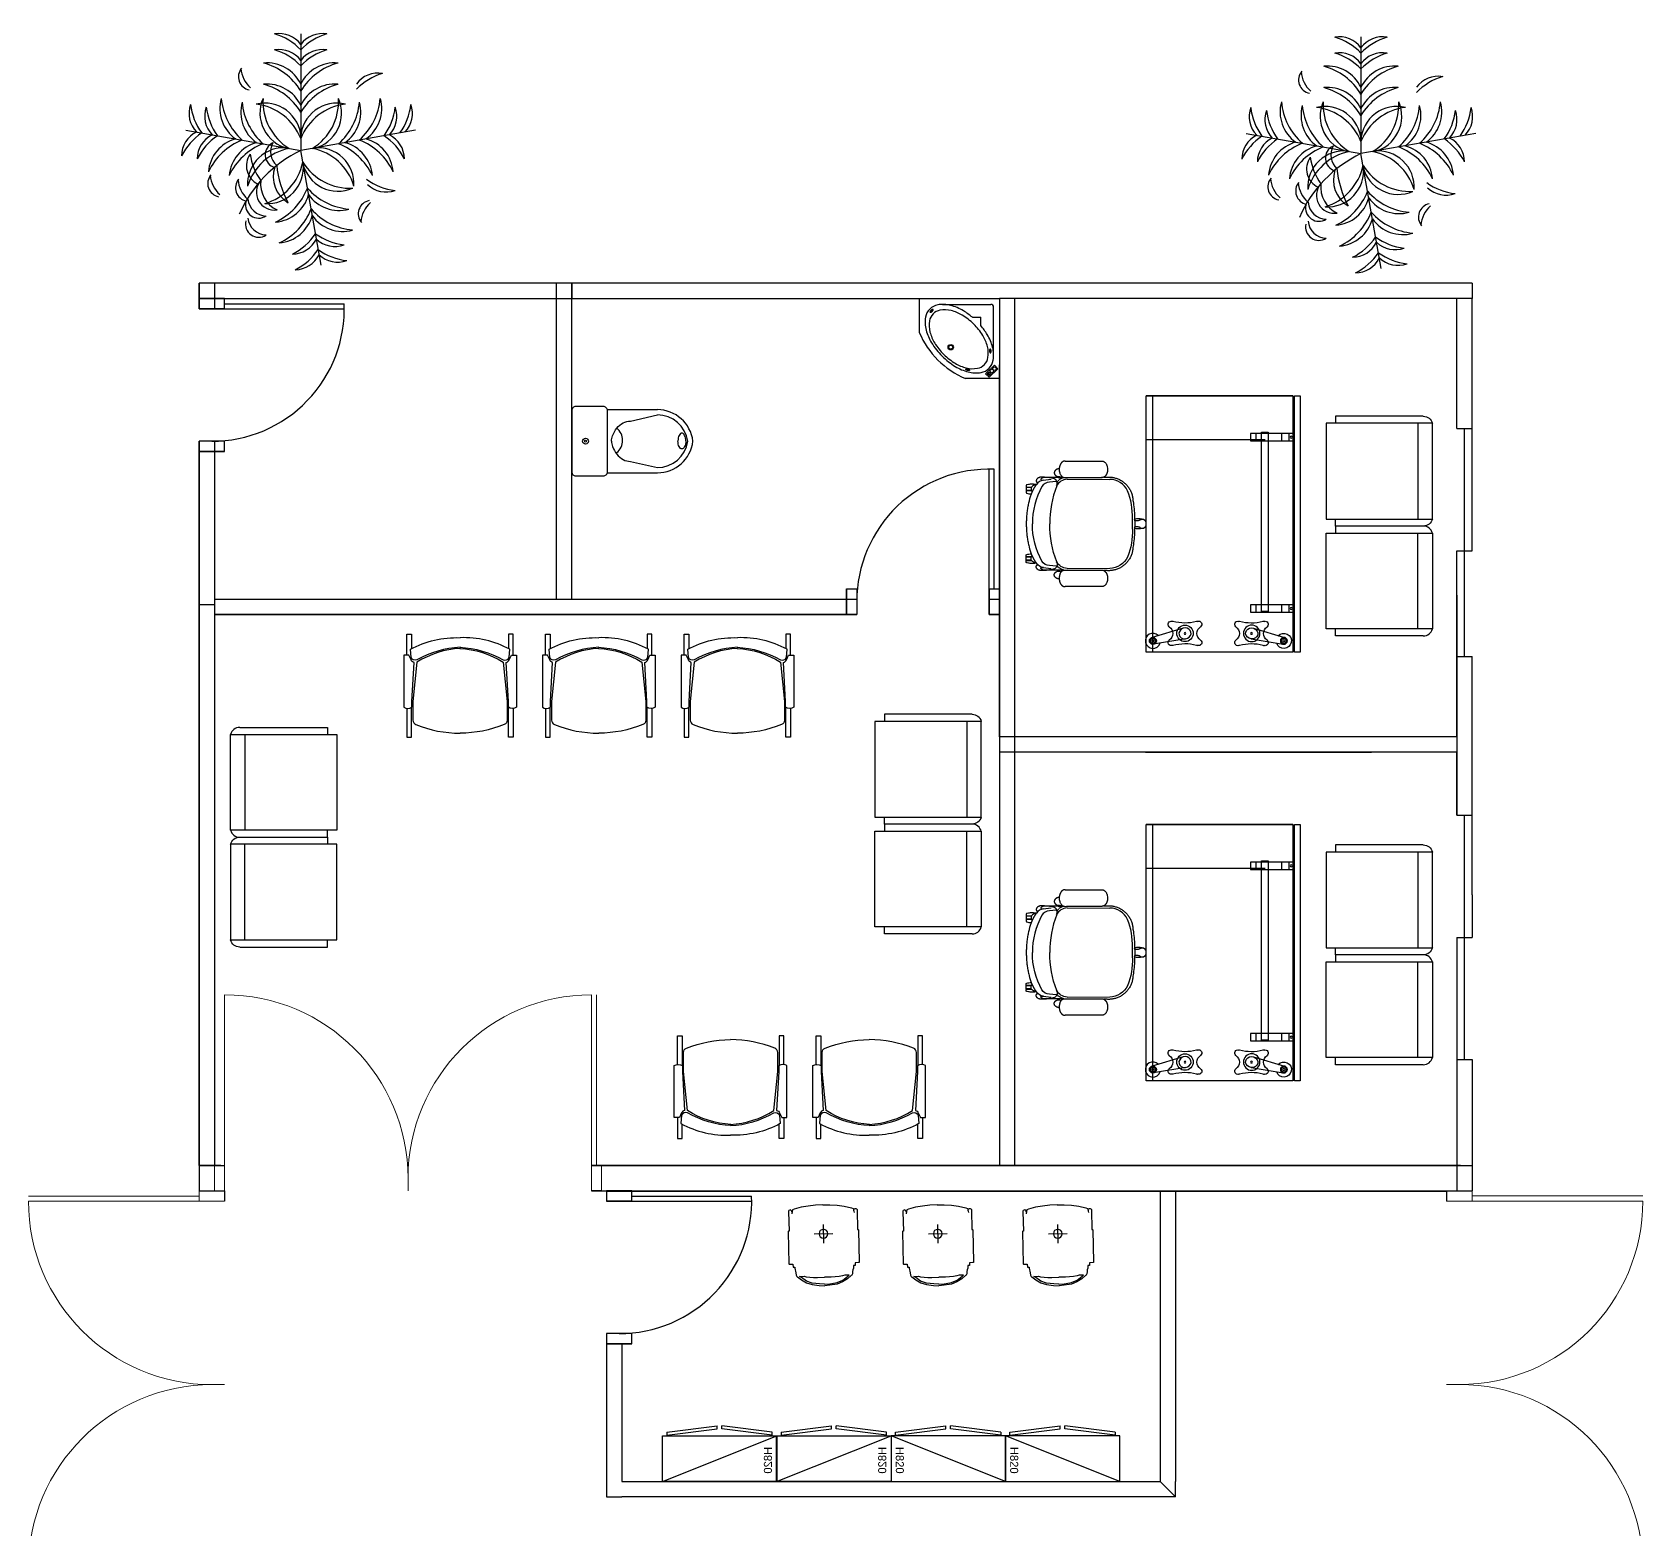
# Model space of a CAD drawing. Header units: inches. Extents: x 35258 to 134537, y 25067 to 83300.
# Drawn here: x 67761.5 to 68077.6, y 38969.3 to 39263.2 of the extents above; entities that cross this region are included whole.
import ezdxf

# ---------------------------------------------------------------- set-up
doc = ezdxf.new("R2010")
doc.units = ezdxf.units.IN
doc.header["$LTSCALE"] = 5
doc.header["$MEASUREMENT"] = 0
for name, color, linetype in [('A-FURN-P-STOR-TA', 34, 'Continuous'), ('belkuni', 7, 'Continuous'), ('door', 60, 'Continuous'), ('dwgmodels.com', 250, 'Continuous'), ('Furniture_1', 34, 'Continuous'), ('SANTEH', 7, 'Continuous')]:
    doc.layers.add(name, color=color, linetype=linetype)
doc.layers.add('G-FIX', color=4, linetype='Continuous', lineweight=9)
doc.styles.get("Standard").update_dxf_attribs({"font": 'arial.ttf'})

# ---------------------------------------------------------------- blocks, each defined once
blk = doc.blocks.new('grdfr')
at = {"color": 0}
for p, q in [((-689.1, 826.6), (-689.1, 826.6)), ((-689.1, 39.1), (-689.1, 826.6)), ((-689.1, 826.6), (-689.1, 39.1)), ((-689.1, 826.6), (-689.1, 39.1)), ((689.1, 826.6), (-689.1, 826.6)), ((689.1, 792.2), (-689.1, 792.2)), ((-452.3, 186.7), (-452.3, 826.6)), ((560.7, 628.3), (610.8, 795.5)), ((618.5, 614.9), (647.3, 787)), ((689.1, 39.1), (689.1, 826.6)), ((559, 617.5), (560.7, 628.3)), ((560.5, 606.7), (559, 617.5)), ((565.6, 597.5), (560.5, 606.7)), ((562.2, 631.2), (567.5, 640.3)), ((567.5, 640.3), (576.3, 647.1)), ((576.3, 647.1), (586.1, 651.3)), ((586.1, 651.3), (596.3, 650.5)), ((596.3, 650.5), (605.9, 646.7)), ((605.9, 646.7), (612.8, 638.6)), ((612.8, 638.6), (617.7, 628.7)), ((618.5, 614.9), (615.3, 604.4)), ((617.7, 628.7), (618.5, 618.1)), ((572.7, 590.2), (565.6, 597.5)), ((581.5, 586.6), (572.7, 590.2)), ((591, 586), (581.5, 586.6)), ((600.6, 589.4), (591, 586)), ((609.2, 595.4), (600.6, 589.4)), ((615.3, 604.4), (609.2, 595.4)), ((-486.5, 267), (-446.7, 267)), ((-486.5, 31.9), (-486.5, 267)), ((-446.7, 267), (-446.7, 31.9)), ((435, 267), (474.9, 267)), ((435, 31.9), (435, 267)), ((474.9, 267), (474.9, 31.9)), ((560.5, 271.5), (559, 260.8)), ((559, 260.8), (560.7, 249.9)), ((565.6, 280.7), (560.5, 271.5)), ((572.7, 288), (565.6, 280.7)), ((581.5, 291.7), (572.7, 288)), ((591, 292.3), (581.5, 291.7)), ((600.6, 288.9), (591, 292.3)), ((609.2, 282.8), (600.6, 288.9)), ((615.3, 273.8), (609.2, 282.8)), ((618.5, 263.4), (615.3, 273.8)), ((617.7, 249.5), (618.5, 260.1)), ((618.5, 263.4), (647.3, 91.2)), ((-689.1, 186.7), (-689.1, 186.7)), ((-493.1, 206.3), (-493.1, 171.9)), ((471, 206.3), (-493.1, 206.3)), ((-486.5, 238.1), (-446.7, 238.1)), ((435, 238.1), (474.9, 238.1)), ((471, 171.9), (471, 206.3)), ((560.7, 249.9), (610.8, 82.7)), ((562.2, 247.1), (567.5, 237.9)), ((567.5, 237.9), (576.3, 231.1)), ((576.3, 231.1), (586.1, 227)), ((586.1, 227), (596.3, 227.7)), ((596.3, 227.7), (605.9, 231.5)), ((605.9, 231.5), (612.8, 239.6)), ((612.8, 239.6), (617.7, 249.5)), ((-493.1, 171.9), (471, 171.9)), ((-486.5, 99.9), (-446.7, 99.9)), ((435, 99.9), (474.9, 99.9)), ((-689.1, 39.1), (-689.1, 39.1)), ((-689.1, 39.1), (689.1, 39.1)), ((-689.1, 28.9), (-689.1, 0)), ((689.1, 28.9), (-689.1, 28.9)), ((-689.1, 0), (689.1, 0)), ((-486.5, 60.8), (-446.7, 60.8)), ((-446.7, 31.9), (-486.5, 31.9)), ((435, 60.8), (474.9, 60.8)), ((474.9, 31.9), (435, 31.9)), ((689.1, 0), (689.1, 28.9))]:
    blk.add_line(p, q, dxfattribs=at)
for centre in [(-466.2, 47.5), (455.4, 47.5)]:
    blk.add_circle(centre, 4.92, dxfattribs=at)
at = {"color": 0, "extrusion": (0, 0, -1)}
for centre, major_axis, start_param, end_param in [((629, 791.3), (-28.7, 28.7), 4.696775, 9.896522), ((629, 791.3), (-13.2, 13.2), 1.570796326797097, 7.853981633976684), ((629, 791.3), (-9.22, 9.22), 1.570796326794897, 7.853981633974483), ((629, 791.3), (-4.04, 4.04), 1.570796326823736, 7.853981634003322), ((588.9, 618.5), (-31.3, 31.3), 1.570796326793968, 7.853981633973554)]:
    blk.add_ellipse(centre, major_axis=major_axis, ratio=1, start_param=start_param, end_param=end_param, dxfattribs=at)
at = {"color": 0}
for centre, major_axis, start_param, end_param in [((539.7, 692.8), (-11.8, 11.8), 4.577889, 7.415916), ((592, 732.6), (34.8, 34.8), 3.007092, 3.860919), ((585.8, 732.6), (-34.8, 34.8), 2.422266, 3.276093), ((638.1, 692.8), (-11.8, 11.8), 3.579658, 6.417686), ((478, 670.1), (34.8, 34.8), 5.762608, 5.84512), ((286.6, 618.5), (-174.5, 174.5), 3.6745, 4.191812), ((588.9, 618.5), (3.48, 3.48), 1.570796326811623, 7.85398163399121), ((890.5, 618.5), (-1.8, 246.8), 1.298648, 1.81596), ((699.9, 670.1), (34.8, 34.8), 2.008862, 2.091373), ((539.7, 545.1), (11.8, 11.8), 1.982083, 4.846889), ((478, 569.3), (34.8, 34.8), 5.123676, 5.245297), ((592, 505.3), (-34.8, 34.8), -0.719326, 0.1345), ((585.8, 505.3), (34.8, 34.8), 6.148685, 7.002512), ((638.1, 545.1), (11.8, 11.8), 3.007092, 5.871899), ((699.9, 569.3), (34.8, 34.8), 2.608685, 2.730306), ((539.8, 334.8), (-11.8, 11.8), 4.577889, 7.415916), ((638.3, 334.8), (-11.8, 11.8), 3.579658, 6.417686), ((478.1, 312.2), (34.8, 34.8), 5.762608, 5.84512), ((286.7, 260.6), (-174.5, 174.5), 3.6745, 4.191812), ((588.9, 259.7), (31.3, 31.3), 1.570796326793968, 7.853981633973554), ((592.2, 374.7), (34.8, 34.8), 3.007092, 3.860919), ((589, 260.6), (3.48, 3.48), 1.57079632680326, 7.853981633982846), ((585.9, 374.7), (-34.8, 34.8), 2.422266, 3.276093), ((890.6, 260.6), (-1.8, 246.8), 1.298648, 1.81596), ((700, 312.2), (34.8, 34.8), 2.008862, 2.091373), ((539.8, 187.2), (11.8, 11.8), 1.982083, 4.846889), ((478.1, 211.4), (-34.8, 34.8), 3.552879, 3.6745), ((592.2, 147.3), (-34.8, 34.8), -0.719326, 0.1345), ((585.9, 147.3), (34.8, 34.8), 6.148685, 7.002512), ((638.3, 187.2), (11.8, 11.8), 3.007092, 5.871899), ((700, 211.4), (34.8, 34.8), 2.608685, 2.730306), ((629, 86.9), (-28.7, 28.7), 6.234954, 11.467318), ((629, 86.9), (9.22, 9.22), 3.141593, 9.424778), ((629, 86.9), (-4.04, 4.04), 1.570796326766057, 7.853981633945644)]:
    blk.add_ellipse(centre, major_axis=major_axis, ratio=1, start_param=start_param, end_param=end_param, dxfattribs=at)
blk.add_ellipse((629, 86.9), major_axis=(-13.2, 13.2), ratio=1, dxfattribs=at)
blk = doc.blocks.new('fdss')
at = {"color": 0}
for p, q in [((426, 239.6), (195.8, 238.8)), ((469.7, 235.7), (480, 226.1)), ((480, 225.3), (479.2, 223)), ((482.4, 203.9), (480, 210.3)), ((484, 227.7), (520.5, 223.8)), ((617, 196), (645.9, 196)), ((618.3, 178.5), (645.9, 178.5)), ((646.7, 195.2), (646.7, 179.3)), ((426, -239.6), (195.8, -238.8)), ((469.7, -235.7), (480, -226.1)), ((480, -225.3), (479.2, -223)), ((482.4, -203.9), (480, -210.3)), ((484, -227.7), (520.5, -223.8)), ((617, -196), (645.9, -196)), ((618.3, -178.5), (645.9, -178.5)), ((646.7, -195.2), (646.7, -179.3))]:
    blk.add_line(p, q, dxfattribs=at)
for points in [[(505.4, 245.2), (520.5, 246.8), (545.9, 249.2), (551.4, 249.2)], [(565.7, 236.5), (553.8, 234.9), (511.8, 240.4)], [(33.1, 20.6), (33.9, 19.8), (36.3, 19), (37.1, 18.2), (37.1, 18.2), (38.7, 18.2)], [(38.7, 18.2), (41.1, 17.4), (43.4, 16.6), (45.8, 15.8), (47.4, 15.8), (49.8, 15.8), (53, 15.8), (55.3, 15.8), (56.9, 15.8), (60.1, 15.8), (62.7, 15.8)], [(75.2, -27.7), (75.2, 0), (75.2, 27.7)], [(33.1, -20.6), (33.9, -19.8), (36.3, -19), (37.1, -18.2), (37.1, -18.2), (38.7, -18.2)], [(38.7, -18.2), (41.1, -17.4), (43.4, -16.6), (45.8, -15.8), (47.4, -15.8), (49.8, -15.8), (53, -15.8), (55.3, -15.8), (56.9, -15.8), (60.1, -15.8), (62.7, -15.8)], [(505.4, -245.2), (520.5, -246.8), (545.9, -249.2), (551.4, -249.2)], [(565.7, -236.5), (553.8, -234.9), (511.8, -240.4)]]:
    blk.add_lwpolyline(points, dxfattribs=at)
at = {"color": 0, "extrusion": (0, 0, -1)}
for centre, major_axis, start_param, end_param in [((445.1, 42), (-261.8, 261.8), 5.459154, 5.874691), ((200.6, 127.7), (-79, 79), 5.969012, 7.027382), ((423.6, 173), (47, 47), -0.751727, 0.301996), ((424.4, 174.5), (54.1, 54.1), -0.544214, -0.156468), ((514.1, 219.8), (24.9, 24.9), 3.662908, 4.015109), ((484, 223.8), (3.3, 3.3), 4.243712, 5.205719), ((484, 229.3), (-1.47, 1.47), 3.927418, 5.578652), ((-41.5, 3.1), (553.4, 90.8), -0.204201, 0.167634), ((499.8, 223.8), (-12.9, 12.9), 5.819354, 6.506047), ((509.4, 207.1), (26.9, 26.9), -1.329065, -0.883773), ((521.3, 176.9), (-33.1, 33.1), 0.763307, 1.830683), ((549.9, 227.7), (14.8, 14.8), -0.735707, 0.161366), ((545.1, 180.1), (-39.3, 39.3), 0.935679, 1.762262), ((193.5, -0.1), (-296.4, 296.4), 1.856147, 2.355859), ((565.7, 238), (1.31, 1.31), 0.929037, 2.293349), ((563.3, 238), (-2.9, 2.9), 1.793197, 2.458506), ((597.5, 185.7), (15.6, 15.6), -0.947253, 1.474381), ((621.3, 197.6), (-1.12, 1.12), 2.396655, 3.926991), ((621.3, 176.9), (-1.12, 1.12), 0.785398, 2.315734), ((645.9, 195.2), (0.539, 0.539), -0.785398, 0.785398), ((645.9, 179.3), (-0.539, 0.539), 2.356195, 3.926991)]:
    blk.add_ellipse(centre, major_axis=major_axis, ratio=1, start_param=start_param, end_param=end_param, dxfattribs=at)
at = {"color": 0}
for centre, major_axis, start_param, end_param in [((445.1, -42), (261.8, 261.8), 2.317561, 2.733098), ((-41.5, -3.1), (-553.4, 90.8), 2.937392, 3.309227), ((193.5, 0.1), (296.4, 296.4), 4.99774, 5.497452), ((597.5, -185.7), (15.6, 15.6), 3.765136, 6.18677), ((200.6, -127.7), (79, 79), 2.82742, 3.885789), ((423.6, -173), (-47, 47), 2.389866, 3.443588), ((424.4, -174.5), (-54.1, 54.1), 2.597378, 2.985125), ((514.1, -219.8), (-24.9, 24.9), 0.521315, 0.873517), ((484, -223.8), (-3.3, 3.3), 1.102119, 2.064126), ((484, -229.3), (1.47, 1.47), 0.785825, 2.437059), ((499.8, -223.8), (12.9, 12.9), 2.677762, 3.364454), ((509.4, -207.1), (-26.9, 26.9), 1.812527, 2.25782), ((521.3, -176.9), (33.1, 33.1), 3.9049, 4.972275), ((549.9, -227.7), (-14.8, 14.8), 2.405886, 3.302959), ((545.1, -180.1), (39.3, 39.3), 4.077272, 4.903855), ((565.7, -238), (-1.31, 1.31), 4.07063, 5.434941), ((563.3, -238), (2.9, 2.9), 4.93479, 5.600098), ((621.3, -176.9), (1.12, 1.12), 3.926991, 5.457327), ((621.3, -197.6), (1.12, 1.12), 5.538248, 7.068583), ((645.9, -179.3), (0.539, 0.539), 5.497787, 7.068583), ((645.9, -195.2), (-0.539, 0.539), 2.356195, 3.926991)]:
    blk.add_ellipse(centre, major_axis=major_axis, ratio=1, start_param=start_param, end_param=end_param, dxfattribs=at)
for points, weights, knots in [([(436.3, 337.3), (338.4, 337.3), (240.5, 337.3), (234, 337.7), (228.2, 334.7), (216.7, 327.7), (212.4, 314.8), (203.7, 292.8), (212.4, 270.8), (216.7, 258), (228.2, 250.9), (234, 247.9), (240.5, 248.4)], [1, 1, 1, 0.962754439438, 1, 0.939418827348, 1, 0.934055427035, 1, 0.939418827348, 1, 0.962754439438, 1], [0, 0, 0, 1, 1, 1.54757, 1.54757, 2.247301, 2.247301, 2.977684, 2.977684, 3.677415, 3.677415, 4.224984, 4.224984, 4.224984]), ([(436.3, 337.3), (442.8, 337.7), (448.6, 334.7), (460.1, 327.7), (464.4, 314.8), (473.1, 292.8), (464.4, 270.8), (460.1, 258), (448.6, 250.9), (442.8, 247.9), (436.3, 248.4), (338.4, 248.4), (240.5, 248.4)], [1, 0.96275443944, 1, 0.939418827348, 1, 0.934055427035, 1, 0.939418827348, 1, 0.96275443944, 1, 1, 1], [0, 0, 0, 0.54757, 0.54757, 1.247301, 1.247301, 1.977684, 1.977684, 2.677415, 2.677415, 3.224984, 3.224984, 4.224984, 4.224984, 4.224984]), ([(468.5, 296.1), (480, 295.7), (488.7, 288.2), (492.5, 284.8), (494.2, 279.9), (496.3, 274), (494, 268.1), (487.9, 255.1), (473.6, 254), (462.7, 253.6), (451.9, 253.2)], [1, 0.943338632687, 1, 0.968267368414, 1, 0.9394851057, 1, 0.864198855487, 1, 1, 1], [0, 0, 0, 0.676489, 0.676489, 1.181677, 1.181677, 1.881021, 1.881021, 2.935502, 2.935502, 3.935502, 3.935502, 3.935502]), ([(227.2, 251.5), (219.1, 251.5), (210.9, 251.5), (155.8, 255), (114.7, 217.8), (73.7, 180.5), (71.7, 125.1), (63.3, 75.4), (62.9, 25), (62.6, 12.5), (62.2, 0), (62.6, -12.5), (62.9, -25), (63.3, -75.4), (71.7, -125.1), (73.7, -180.5), (114.7, -217.8), (155.8, -255), (210.9, -251.5), (219.1, -251.5), (227.2, -251.5)], [1, 1, 1, 0.920970329426, 1, 0.920970329426, 1, 0.996764637726, 1, 1, 1, 1, 1, 0.996764637726, 1, 0.920970329426, 1, 0.920970329426, 1, 1, 1], [0, 0, 0, 1, 1, 1.800466, 1.800466, 2.600931, 2.600931, 2.761856, 2.761856, 3.761856, 3.761856, 4.761856, 4.761856, 4.922781, 4.922781, 5.723247, 5.723247, 6.523712, 6.523712, 7.523712, 7.523712, 7.523712]), ([(447.1, 247.6), (506.4, 249.2), (565.7, 250.7), (576.9, 251.1), (585.5, 244), (591.2, 239.5), (591.9, 232.2), (592.1, 228.5), (590.4, 225.1), (588.5, 221.3), (585.1, 218.7)], [1, 1, 1, 0.935512434708, 1, 0.918468104225, 1, 0.965843473499, 1, 0.972653000165, 1], [0, 0, 0, 1, 1, 1.722179, 1.722179, 2.535393, 2.535393, 3.059628, 3.059628, 3.528435, 3.528435, 3.528435]), ([(591.3, 211.1), (618.9, 173.4), (629.5, 128), (645.4, 65), (645.4, 0), (645.4, -65), (629.5, -128), (618.9, -173.4), (591.3, -211.1)], [1, 0.979760898136, 1, 0.992391068779, 1, 0.992391068779, 1, 0.979760898136, 1], [0, 0, 0, 0.403066, 0.403066, 0.649944, 0.649944, 0.896822, 0.896822, 1.299888, 1.299888, 1.299888]), ([(591.5, 210.8), (617.6, 216.4), (643.4, 209.4), (645.9, 208.8), (645.9, 206.3), (645.9, 202.7), (645.9, 199.2), (645.9, 197.6), (644.3, 197.6), (630.2, 197.6), (616, 197.6)], [1, 0.974666881773, 1, 0.783317345499, 1, 1, 1, 0.707106807826, 1, 1, 1], [0, 0, 0, 0.451139, 0.451139, 1.792762, 1.792762, 2.792762, 2.792762, 4.363559, 4.363559, 5.363559, 5.363559, 5.363559]), ([(617.7, 176.9), (631, 176.9), (644.3, 176.9), (645, 176.9), (645.4, 176.5), (645.9, 176), (645.9, 175.3), (645.9, 171.8), (645.9, 168.2), (645.9, 165.7), (643.4, 165.1), (631.4, 161.3), (618.9, 161.3)], [1, 1, 1, 0.923879528314, 1, 0.923879528314, 1, 1, 1, 0.783317456604, 1, 0.992237440768, 1], [0, 0, 0, 1, 1, 1.785398, 1.785398, 2.570796, 2.570796, 3.570796, 3.570796, 4.912419, 4.912419, 5.161781, 5.161781, 5.161781]), ([(33.3, -20.5), (21.8, -27.3), (10.4, -20.3), (-0.9, -13.3), (0, 0), (-0.9, 13.3), (10.4, 20.3), (21.8, 27.3), (33.3, 20.5)], [1, 0.85579821339, 1, 0.85579821339, 1, 0.855798213391, 1, 0.855798213391, 1], [0, 0, 0, 1.087409, 1.087409, 2.174818, 2.174818, 3.262227, 3.262227, 4.349636, 4.349636, 4.349636]), ([(12.5, 21.4), (13, 23.1), (14.7, 23.5), (38.7, 29.1), (62.9, 25)], [1, 0.873023611703, 1, 0.980536821249, 1], [0, 0, 0, 1.018856, 1.018856, 1.414094, 1.414094, 1.414094]), ([(12.5, -21.4), (13, -23.1), (14.7, -23.5), (38.7, -29.1), (62.9, -25)], [1, 0.873023611717, 1, 0.980536821249, 1], [0, 0, 0, 1.018856, 1.018856, 1.414094, 1.414094, 1.414094]), ([(617.7, -176.9), (631, -176.9), (644.3, -176.9), (645, -176.9), (645.4, -176.5), (645.9, -176), (645.9, -175.3), (645.9, -171.8), (645.9, -168.2), (645.9, -165.7), (643.4, -165.1), (631.4, -161.3), (618.9, -161.3)], [1, 1, 1, 0.923879528318, 1, 0.923879528318, 1, 1, 1, 0.783317456602, 1, 0.992237440768, 1], [0, 0, 0, 1, 1, 1.785398, 1.785398, 2.570796, 2.570796, 3.570796, 3.570796, 4.912419, 4.912419, 5.161781, 5.161781, 5.161781]), ([(464.4, -270.8), (460.1, -258), (448.6, -250.9), (442.8, -247.9), (436.3, -248.4), (338.4, -248.4), (240.5, -248.4), (234, -247.9), (228.2, -250.9), (216.7, -258), (212.4, -270.8), (203.7, -292.8), (212.4, -314.8), (216.7, -327.7), (228.2, -334.7), (234, -337.7), (240.5, -337.3), (338.4, -337.3), (436.3, -337.3)], [1, 0.939418827349, 1, 0.96275443944, 1, 1, 1, 0.962754439438, 1, 0.939418827349, 1, 0.934055427035, 1, 0.939418827348, 1, 0.962754439438, 1, 1, 1], [0, 0, 0, 0.699731, 0.699731, 1.247301, 1.247301, 2.247301, 2.247301, 2.794871, 2.794871, 3.494602, 3.494602, 4.224984, 4.224984, 4.924715, 4.924715, 5.472285, 5.472285, 6.472285, 6.472285, 6.472285]), ([(447.1, -247.6), (506.4, -249.2), (565.7, -250.7), (576.9, -251.1), (585.5, -244), (591.2, -239.5), (591.9, -232.2), (592.1, -228.5), (590.4, -225.1), (588.5, -221.3), (585.1, -218.7)], [1, 1, 1, 0.935512434708, 1, 0.918468104224, 1, 0.965843473499, 1, 0.972653000166, 1], [0, 0, 0, 1, 1, 1.722179, 1.722179, 2.535393, 2.535393, 3.059628, 3.059628, 3.528435, 3.528435, 3.528435]), ([(468.5, -296.1), (480, -295.7), (488.7, -288.2), (492.5, -284.8), (494.2, -279.9), (496.3, -274), (494, -268.1), (487.9, -255.1), (473.6, -254), (462.7, -253.6), (451.9, -253.2)], [1, 0.943338632687, 1, 0.968267368413, 1, 0.9394851057, 1, 0.864198855486, 1, 1, 1], [0, 0, 0, 0.676489, 0.676489, 1.181677, 1.181677, 1.881021, 1.881021, 2.935502, 2.935502, 3.935502, 3.935502, 3.935502]), ([(591.5, -210.8), (617.6, -216.4), (643.4, -209.4), (645.9, -208.8), (645.9, -206.3), (645.9, -202.7), (645.9, -199.2), (645.9, -197.6), (644.3, -197.6), (630.2, -197.6), (616, -197.6)], [1, 0.974666881774, 1, 0.7833173455, 1, 1, 1, 0.707106807832, 1, 1, 1], [0, 0, 0, 0.451139, 0.451139, 1.792762, 1.792762, 2.792762, 2.792762, 4.363559, 4.363559, 5.363559, 5.363559, 5.363559]), ([(464.4, -270.8), (473.1, -292.8), (464.4, -314.8), (460.1, -327.7), (448.6, -334.7), (442.8, -337.7), (436.3, -337.3)], [1, 0.934055427035, 1, 0.939418827348, 1, 0.96275443944, 1], [0, 0, 0, 0.730383, 0.730383, 1.430114, 1.430114, 1.977684, 1.977684, 1.977684])]:
    blk.add_rational_spline(points, weights, degree=2, knots=knots, dxfattribs=at)
blk = doc.blocks.new('dfgdddd')
at = {"color": 0, "ltscale": 10}
for p, q in [((-295.3, 522.3), (-295.3, 50.8)), ((-257.2, 0), (-257.2, 571.5)), ((-257.2, 571.5), (257.2, 571.5)), ((257.2, 571.5), (257.2, 0)), ((295.3, 522.3), (295.3, 50.8)), ((257.2, 493.7), (-257.2, 493.7)), ((-295.3, 50.8), (-257.2, 50.8)), ((257.2, 0), (-257.2, 0)), ((295.3, 50.8), (257.2, 50.8))]:
    blk.add_line(p, q, dxfattribs=at)
for centre, start, end in [((-244.5, 522.3), 104.47751, 180), ((244.5, 522.3), 0, 75.52249)]:
    blk.add_arc(centre, 50.8, start, end, dxfattribs=at)
blk = doc.blocks.new('chair033')
at = {"color": 0, "lineweight": -2}
for points in [[(-230, -108.2), (-230, 16.8), (-210, 16.8), (-210, -113.2)], [(230, -108.2), (230, 16.8), (210, 16.8), (210, -113.2)], [(-230, -338.2), (-230, -428.2), (-210, -428.2), (-210, -365.9)], [(230, -338.2), (230, -428.2), (210, -428.2), (210, -365.9)]]:
    blk.add_lwpolyline(points, dxfattribs=at)
for points in [[(1.1, -366.9, -0.129806), (-186.5, -306.8), (-203.9, -137.4), (-203.9, -55.9, -0.30894), (-191.2, -37.2, -0.09648), (0, 0, -0.09648)], [(-1.1, -366.9, 0.129806), (186.5, -306.8), (203.9, -137.4), (203.9, -55.9, 0.30894), (191.2, -37.2, 0.09648), (0, 0, 0.09648)], [(1.1, -371.9, -0.119401), (-186.5, -316.8, 0.398658), (-212.2, -326.8), (-215, -363.2, 0.13244), (0, -413.2)], [(-1.1, -371.9, 0.119401), (186.5, -316.8, -0.398658), (212.2, -326.8), (215, -363.2, -0.13244), (0, -413.2)]]:
    blk.add_lwpolyline(points, format="xyb", dxfattribs=at)
for points in [[(-243.9, -337.4), (-243.9, -157.4), (-243.9, -112.4, -0.285714), (-208.9, -112.4), (-208.9, -137.4), (-199.3, -306, 0.220172), (-212.2, -316.8), (-221.9, -337.4)], [(243.9, -337.4), (243.9, -157.4), (243.9, -112.4, 0.285714), (208.9, -112.4), (208.9, -137.4), (199.3, -306, -0.220172), (212.2, -316.8), (221.9, -337.4)]]:
    blk.add_lwpolyline(points, format="xyb", close=True, dxfattribs=at)
blk = doc.blocks.new('F2')
at = {"color": 0}
for p in [(0, 1.163), (-1.145, 0.202), (1.145, 0.202), (0.202, -1.145)]:
    blk.add_line(p, (0, 0), dxfattribs=at)
for centre, radius, start, end in [((-0.216, 0.897), 0.268, 36.29, 99.6243), ((-0.434, 0.583), 0.604, 44.0763, 73.3794), ((0.216, 0.897), 0.268, 80.3757, 143.71), ((0.434, 0.583), 0.604, 106.6206, 135.9237), ((-0.216, 0.738), 0.268, 36.29, 99.6243), ((-0.434, 0.424), 0.604, 44.0763, 73.3794), ((0.216, 0.738), 0.268, 80.3757, 143.71), ((0.434, 0.424), 0.604, 106.6206, 135.9237), ((-0.488, 0.734), 0.134, 139.742, 258.7475), ((-0.307, 0.84), 0.291, 184.618, 228.2106), ((-0.336, 0.501), 0.372, 25.2489, 95.3937), ((-0.532, 0.269), 0.623, 31.3712, 75.0366), ((0.336, 0.501), 0.372, 84.6063, 154.7511), ((0.532, 0.269), 0.623, 104.9634, 148.6288), ((-0.336, 0.289), 0.372, 25.2489, 95.3937), ((-0.532, 0.057), 0.623, 31.3712, 75.0366), ((0.336, 0.289), 0.372, 84.6063, 154.7511), ((0.532, 0.057), 0.623, 104.9634, 148.6288), ((0.77, 0.503), 0.268, 80.3757, 143.71), ((0.988, 0.189), 0.604, 106.6206, 135.9237), ((-0.435, 0.418), 0.372, 164.6063, 234.7511), ((-0.172, 0.571), 0.623, 184.9634, 228.6288), ((-0.045, 0.372), 0.362, 156.3654, 256.5741), ((0.171, 0.487), 0.548, 176.8122, 238.3335), ((-0.171, 0.487), 0.548, 301.6665, 3.1878), ((0.045, 0.372), 0.362, 283.4259, 23.6346), ((0.172, 0.571), 0.623, 311.3712, 355.0366), ((0.435, 0.418), 0.372, 305.2489, 15.3937), ((-0.846, 0.369), 0.268, 160.3757, 223.71), ((-0.499, 0.529), 0.604, 186.6206, 215.9237), ((-0.69, 0.341), 0.268, 160.3757, 223.71), ((-0.342, 0.501), 0.604, 186.6206, 215.9237), ((-0.226, 0.381), 0.372, 164.6063, 234.7511), ((0.036, 0.534), 0.623, 184.9634, 228.6288), ((-0.359, 0.109), 0.362, 3.4259, 103.6346), ((-0.509, -0.083), 0.548, 21.6665, 83.1878), ((0.359, 0.109), 0.362, 76.3654, 176.5741), ((0.509, -0.083), 0.548, 96.8122, 158.3335), ((-0.036, 0.534), 0.623, 311.3712, 355.0366), ((0.226, 0.381), 0.372, 305.2489, 15.3937), ((0.342, 0.501), 0.604, 324.0763, 353.3794), ((0.69, 0.341), 0.268, 316.29, 19.6243), ((0.499, 0.529), 0.604, 324.0763, 353.3794), ((0.846, 0.369), 0.268, 316.29, 19.6243), ((-0.921, -0.057), 0.268, 116.29, 179.6243), ((-0.649, -0.326), 0.604, 124.0763, 153.3794), ((-0.765, -0.085), 0.268, 116.29, 179.6243), ((-0.493, -0.354), 0.604, 124.0763, 153.3794), ((-0.551, -0.244), 0.372, 105.2489, 175.3937), ((-0.357, -0.477), 0.623, 111.3712, 155.0366), ((-0.343, -0.281), 0.372, 105.2489, 175.3937), ((-0.149, -0.514), 0.623, 111.3712, 155.0366), ((0.54, -1.134), 1.256, 115.4772, 156.6585), ((-0.169, -0.335), 0.362, 83.4259, 183.6346), ((-0.006, -0.516), 0.548, 101.6665, 163.1878), ((-0.224, -0.044), 0.131, 114.2258, 255.1279), ((-0.12, -0.014), 0.181, 150.4398, 228.6694), ((0.006, -0.516), 0.548, 16.8122, 78.3335), ((0.169, -0.335), 0.362, 356.3654, 96.5741), ((0.149, -0.514), 0.623, 24.9634, 68.6288), ((0.343, -0.281), 0.372, 4.6063, 74.7511), ((0.357, -0.477), 0.623, 24.9634, 68.6288), ((0.551, -0.244), 0.372, 4.6063, 74.7511), ((0.493, -0.354), 0.604, 26.6206, 55.9237), ((0.765, -0.085), 0.268, 0.3757, 63.71), ((-0.34, -0.153), 0.202, 144.9865, 244.4034), ((0.071, 0.04), 0.581, 187.5759, 215.8942), ((-0.516, -0.006), 0.548, 286.8122, 348.3335), ((-0.335, -0.169), 0.362, 266.3654, 6.5741), ((0.738, -0.057), 0.982, 185.4007, 208.139), ((0.372, -0.045), 0.362, 193.4259, 293.6346), ((0.487, 0.171), 0.548, 211.6665, 273.1878), ((-0.794, -0.33), 0.134, 139.742, 258.7475), ((-0.613, -0.224), 0.291, 184.618, 228.2106), ((-0.517, -0.373), 0.134, 139.742, 258.7475), ((-0.336, -0.268), 0.291, 184.618, 228.2106), ((-0.265, -0.417), 0.178, 138.8744, 278.9763), ((-0.11, -0.332), 0.291, 173.7536, 244.097), ((0.026, -0.262), 0.301, 161.4477, 239.3672), ((1.01, 0.201), 0.604, 234.0763, 263.3794), ((-0.514, -0.149), 0.623, 294.9634, 338.6288), ((-0.281, -0.343), 0.372, 274.6063, 344.7511), ((0.534, 0.036), 0.623, 221.3712, 265.0366), ((0.381, -0.226), 0.372, 215.2489, 285.3937), ((0.85, -0.146), 0.268, 226.29, 289.6243), ((-0.419, -0.542), 0.133, 167.0577, 302.8533), ((-0.342, -0.468), 0.186, 185.1845, 268.654), ((-0.477, -0.357), 0.623, 294.9634, 338.6288), ((0.571, -0.172), 0.623, 221.3712, 265.0366), ((0.707, -0.632), 0.134, 101.2525, 220.258), ((0.888, -0.737), 0.291, 131.7894, 175.382), ((-0.419, -0.732), 0.133, 167.0577, 302.8533), ((-0.342, -0.657), 0.186, 185.1845, 268.654), ((-0.244, -0.551), 0.372, 274.6063, 344.7511), ((0.418, -0.435), 0.372, 215.2489, 285.3937), ((-0.354, -0.493), 0.604, 296.6206, 325.9237), ((-0.085, -0.765), 0.268, 270.3757, 333.71), ((0.501, -0.342), 0.604, 234.0763, 263.3794), ((0.341, -0.69), 0.268, 226.29, 289.6243), ((-0.326, -0.649), 0.604, 296.6206, 325.9237), ((-0.057, -0.921), 0.268, 270.3757, 333.71), ((0.529, -0.499), 0.604, 234.0763, 263.3794), ((0.369, -0.846), 0.268, 226.29, 289.6243)]:
    blk.add_arc(centre, radius, start, end, dxfattribs=at)
blk = doc.blocks.new('s_93')
for p, q in [((0, -1400), (0, 0)), ((0, 0), (1400, 0)), ((1400, 0), (1400, -592)), ((102, -993), (102, -150)), ((1018, -100), (152, -100)), ((326, -472), (326, -325)), ((472, -325), (326, -325)), ((0, -1400), (592, -1400))]:
    blk.add_line(p, q)
for points in [[(446, -448, 0.060096), (290, -650, 0.07356), (210, -842, 0.106832), (203, -1038, 0.154019), (267, -1159, 0.154019), (390, -1222, 0.106832), (585, -1213, 0.07356), (777, -1131, 0.060096), (976, -973, 0.060096), (1132, -771, 0.07356), (1212, -578, 0.106832), (1219, -383, 0.154019), (1155, -262, 0.154019), (1032, -199, 0.106832), (837, -208, 0.07356), (645, -290, 0.060096)], [(917, -145, 0.028254), (904, -146, 0.038618), (895, -149, 0.079399), (886, -153, 0.251746), (883, -160, 0.251746), (887, -166, 0.079399), (896, -170, 0.038618), (906, -171, 0.028254), (919, -171, 0.028254), (931, -169, 0.038618), (941, -167, 0.079399), (949, -162, 0.251746), (952, -156, 0.251746), (948, -149, 0.079399), (939, -146, 0.038618), (930, -145, 0.028254)], [(917, -150, 0.028254), (905, -151, 0.038618), (897, -153, 0.079399), (889, -157, 0.251746), (888, -160, 0.251746), (890, -162, 0.079399), (897, -165, 0.038618), (906, -166, 0.028254), (918, -166, 0.028254), (930, -164, 0.038618), (939, -162, 0.079399), (946, -158, 0.251746), (947, -156, 0.251746), (946, -154, 0.079399), (938, -151, 0.038618), (929, -150, 0.028254)], [(1257, -557, -0.028254), (1253, -569, -0.038618), (1248, -577, -0.079399), (1242, -585, -0.251746), (1235, -587, -0.251746), (1230, -582, -0.079399), (1228, -572, -0.038618), (1229, -562, -0.028254), (1231, -550, -0.028254), (1235, -538, -0.038618), (1239, -529, -0.079399), (1245, -522, -0.251746), (1253, -520, -0.251746), (1258, -525, -0.079399), (1260, -534, -0.038618), (1259, -544, -0.028254)], [(1252, -555, -0.028254), (1248, -567, -0.038618), (1244, -575, -0.079399), (1239, -581, -0.251746), (1236, -582, -0.251746), (1234, -580, -0.079399), (1233, -572, -0.038618), (1234, -563, -0.028254), (1236, -551, -0.028254), (1240, -540, -0.038618), (1244, -532, -0.079399), (1249, -525, -0.251746), (1251, -525, -0.251746), (1253, -527, -0.079399), (1255, -535, -0.038618), (1254, -543, -0.028254)], [(205, -1194, 0.028254), (213, -1203, 0.038618), (221, -1209, 0.079399), (230, -1214, 0.251746), (237, -1212, 0.251746), (240, -1205, 0.079399), (237, -1196, 0.038618), (232, -1187, 0.028254), (225, -1177, 0.028254), (216, -1168, 0.038618), (209, -1162, 0.079399), (200, -1158, 0.251746), (193, -1159, 0.251746), (190, -1166, 0.079399), (193, -1175, 0.038618), (197, -1184, 0.028254)], [(209, -1191, 0.028254), (217, -1200, 0.038618), (224, -1205, 0.079399), (231, -1209, 0.251746), (234, -1208, 0.251746), (235, -1206, 0.079399), (233, -1198, 0.038618), (228, -1190, 0.028254), (221, -1180, 0.028254), (213, -1171, 0.038618), (206, -1166, 0.079399), (199, -1162, 0.251746), (196, -1163, 0.251746), (195, -1165, 0.079399), (197, -1173, 0.038618), (201, -1181, 0.028254)]]:
    blk.add_lwpolyline(points, format="xyb", close=True)
for points in [[(1005, -1003, 0.059635), (1188, -770, 0.073145), (1282, -547, 0.106765), (1292, -320, 0.154982), (1219, -180, 0.154982), (1078, -107, 0.106765), (852, -117, 0.073145), (629, -212, 0.038861), (472, -325, 0.059635)], [(326, -472, 0.038717), (214, -629, 0.073145), (119, -852, 0.106765), (110, -1078, 0.154982), (183, -1218, 0.154982), (324, -1291, 0.106765), (550, -1281, 0.073145), (773, -1186, 0.059635), (1005, -1003, 0.059635)]]:
    blk.add_lwpolyline(points, format="xyb")
blk.add_lwpolyline([(1375, -178), (1227, -26), (1166, -86), (1314, -240)], close=True)
for centre, radius in [((1225, -85), 31.2), ((1267, -132), 31.2), ((1315, -175), 31.2), ((1315, -175), 16.3), ((850, -850), 47.2), ((850, -850), 33.7)]:
    blk.add_circle(centre, radius)
for centre, radius, start, end in [((152, -150), 50, 90, 180), ((0, 0), 1520, 292.9195, 337.0805)]:
    blk.add_arc(centre, radius, start, end)
blk = doc.blocks.new('A$C051A4A38')
for p, q in [((17.8, 493.5), (17.8, 205.3)), ((382.2, 493.5), (382.2, 205.3)), ((83.8, 360.6), (47.8, 205.3)), ((316.2, 360.6), (352.2, 205.3))]:
    blk.add_line(p, q)
blk.add_lwpolyline([(377, 699.7), (23, 699.7, 0.414214), (0, 676.7), (0, 516.5, 0.414214), (23, 493.5), (377, 493.5, 0.414214), (400, 516.5), (400, 676.7, 0.414214)], format="xyb", close=True)
for points in [[(200, 470.6, 0.046371), (168.6, 463.3, 0.088923), (124.7, 439.5, 0.104957), (93.9, 401.9, 0.120011), (83.8, 360.6, 0.120011)], [(200, 470.6, -0.046371), (231.4, 463.3, -0.088923), (275.3, 439.5, -0.104957), (306.1, 401.9, -0.120011), (316.2, 360.6, -0.120011)], [(201.4, 41.2, -0.049911), (182.8, 43.1, -0.063732), (168.9, 47.8, -0.103622), (158.2, 56.1, -0.177768), (155.4, 63.7, -0.177768), (158.2, 71.3, -0.103622), (168.9, 79.6, -0.063732), (182.8, 84.3, -0.049911), (201.4, 86.2, -0.049911)], [(201.4, 41.2, 0.049911), (220, 43.1, 0.063732), (233.9, 47.8, 0.103622), (244.6, 56.1, 0.177768), (247.4, 63.7, 0.177768), (244.6, 71.3, 0.103622), (233.9, 79.6, 0.063732), (220, 84.3, 0.049911), (201.4, 86.2, 0.049911)]]:
    blk.add_lwpolyline(points, format="xyb")
for radius in [17.2, 5.75]:
    blk.add_circle((200, 620), radius)
for centre, radius, start, end in [((203.5, 493.5), 87.7, 218.01019, 270.90409), ((206.2, 493.5), 87.7, 269.09591, 321.98981), ((224.6, 205.3), 206.8, 180, 263.16375), ((224.6, 205.3), 176.8, 180, 261.99664), ((175.4, 205.3), 176.8, 278.00336, 0), ((175.4, 205.3), 206.8, 276.83625, 0)]:
    blk.add_arc(centre, radius, start, end)
blk = doc.blocks.new('op_up_visitor_2D')
at = {"linetype": 'Continuous'}
for p, q in [((-184.421, 367.0208), (-145.203, 390.3448)), ((-100.365, 394.7748), (-145.919, 376.2528)), ((-145.203, 390.3448), (-100.3, 406.2738)), ((-41.52, 402.4448), (-100.365, 394.7748)), ((-100.3, 406.2738), (-42.95, 415.0388)), ((-42.95, 415.0388), (0.25, 417.3138)), ((-0.02, 405.0768), (-41.52, 402.4448)), ((-0.02, 405.0768), (41.53, 402.4448)), ((42.96, 415.0388), (0.25, 417.3138)), ((41.53, 402.4448), (100.37, 394.7748)), ((100.31, 406.2738), (42.96, 415.0388)), ((145.21, 390.3448), (100.31, 406.2738)), ((100.37, 394.7748), (145.93, 376.2528)), ((184.43, 367.0208), (145.21, 390.3448)), ((-250.029, 238.846), (-249.948, 261.8508)), ((-249.948, 261.8508), (-235.793, 262.0158)), ((-235.793, 271.4058), (-234.147, 283.2668)), ((-235.793, 262.0158), (-235.793, 271.4058)), ((-234.147, 283.2668), (-230.032, 294.9638)), ((-230.032, 294.9638), (-227.618, 309.5638)), ((-227.618, 309.5638), (-225.344, 327.1988)), ((-225.344, 327.1988), (-220.797, 338.0078)), ((-220.797, 338.0078), (-215.113, 341.4208)), ((-215.113, 341.4208), (-184.421, 367.0208)), ((-184.83, 348.2308), (-199.164, 337.6608)), ((-145.919, 376.2528), (-184.83, 348.2308)), ((145.93, 376.2528), (184.84, 348.2308)), ((215.12, 341.4208), (184.43, 367.0208)), ((184.84, 348.2308), (199.17, 337.6608)), ((220.81, 338.0078), (215.12, 341.4208)), ((225.35, 327.1988), (220.81, 338.0078)), ((227.63, 309.5638), (225.35, 327.1988)), ((230.04, 294.9638), (227.63, 309.5638)), ((234.16, 283.2668), (230.04, 294.9638)), ((235.8, 271.4058), (234.16, 283.2668)), ((235.8, 262.0158), (235.8, 271.4058)), ((249.96, 261.8508), (235.8, 262.0158)), ((250.04, 238.846), (249.96, 261.8508)), ((-282.84, 233.992), (-281.128, 237.276)), ((-282.574, -21.443), (-282.84, 233.992)), ((-281.128, 237.276), (-277.419, 238.418)), ((-277.419, 238.418), (-250.029, 238.846)), ((277.43, 238.418), (250.04, 238.846)), ((281.14, 237.276), (277.43, 238.418)), ((282.85, 233.992), (281.14, 237.276)), ((282.58, -21.443), (282.85, 233.992)), ((-74.995, 0), (75, 0)), ((0, -75), (0, 75)), ((-281.696, -24.079), (-282.574, -21.443)), ((-279.648, -25.982), (-281.696, -24.079)), ((-277.307, -26.715), (-279.648, -25.982)), ((-274.82, -26.861), (-277.307, -26.715)), ((-275.104, -182.967), (-274.82, -26.861)), ((274.83, -26.861), (277.32, -26.715)), ((275.11, -182.967), (274.83, -26.861)), ((277.32, -26.715), (279.66, -25.982)), ((279.66, -25.982), (281.71, -24.079)), ((281.71, -24.079), (282.58, -21.443)), ((-274.706, -186.751), (-275.104, -182.967)), ((-271.722, -193.323), (-274.706, -186.751)), ((-265.355, -196.509), (-271.722, -193.323)), ((-258.988, -196.708), (-265.355, -196.509)), ((-252.621, -192.925), (-258.988, -196.708)), ((-249.636, -186.154), (-252.621, -192.925)), ((-249.995, -177.913), (-249.636, -186.154)), ((250, -177.913), (249.65, -186.154)), ((249.65, -186.154), (252.63, -192.925)), ((252.63, -192.925), (259, -196.708)), ((259, -196.708), (265.36, -196.509)), ((265.36, -196.509), (271.73, -193.323)), ((271.73, -193.323), (274.72, -186.751)), ((274.72, -186.751), (275.11, -182.967))]:
    blk.add_line(p, q, dxfattribs=at)
for points in [[(-199.164, 337.6608), (-163.101, 338.1348), (-146.493, 341.9348), (-118.022, 346.2088), (-87.178, 349.5338), (-55.21, 350.0218), (0.1, 350.0218)], [(199.17, 337.6608), (163.11, 338.1348), (146.5, 341.9348), (118.03, 346.2088), (87.19, 349.5338), (55.22, 350.0218), (-0.09, 350.0218)], [(0, -231.967), (-58.1, -230.216), (-115.969, -224.974), (-173.346, -216.26), (-229.995, -202.838), (-244.137, -197.4), (-249.995, -165.372)], [(0, -231.967), (58.11, -230.216), (115.98, -224.974), (173.36, -216.26), (230, -202.838), (244.15, -197.4), (250, -165.372)]]:
    blk.add_lwpolyline(points)
blk.add_circle((0, 0), 35, dxfattribs=at)
blk = doc.blocks.new('H820_1000_w')
at = {"linetype": 'Continuous'}
for p, q in [((0, 0), (0, -0.4)), ((1, 0), (0, 0)), ((1, -0.4), (1, 0)), ((0, -0.4), (1, -0.4)), ((0.04, -0.432), (0.04, -0.405)), ((0.04, -0.405), (0.479, -0.459)), ((0.96, -0.405), (0.521, -0.459)), ((0.96, -0.405), (0.96, -0.432)), ((0.04, -0.432), (0.479, -0.487)), ((0.479, -0.459), (0.479, -0.487)), ((0.96, -0.432), (0.521, -0.487)), ((0.521, -0.459), (0.521, -0.487))]:
    blk.add_line(p, q, dxfattribs=at)
blk.add_lwpolyline([(0, 0), (1, -0.4)], dxfattribs=at)
at = {"linetype": 'Continuous', "insert": (0.888, -0.302), "char_height": 0.07, "width": 0.23688, "attachment_point": 1, "rotation": 90}
blk.add_mtext('{\\fArial|b0|i0|c0|p34;H820}', dxfattribs=at)

msp = doc.modelspace()

# ---------------------------------------------------------------- linework, layer by layer
for p, q in [((67794.24, 39208.95), (67794.24, 39213.95)), ((67794.24, 39213.95), (67794.24, 39208.95)), ((67951.31, 39213.95), (67794.24, 39213.95)), ((67797.24, 39213.95), (67797.24, 39208.95)), ((67864.37, 39151.97), (67864.37, 39213.95)), ((67867.37, 39213.95), (67864.37, 39213.95)), ((67867.37, 39151.97), (67867.37, 39213.95)), ((67867.37, 39213.95), (67867.37, 39210.95)), ((68044.11, 39213.95), (67951.31, 39213.95)), ((67967.64, 39213.95), (67967.64, 39213.95)), ((68000.36, 39213.95), (68000.36, 39213.95)), ((68044.11, 39213.95), (68044.11, 39210.95)), ((67794.24, 39210.95), (67951.31, 39210.95)), ((67794.24, 39210.95), (67794.24, 39208.95)), ((67794.24, 39210.95), (67794.24, 39208.95)), ((68024.39, 39210.95), (67951.31, 39210.95)), ((68044.11, 39210.95), (67951.31, 39210.95)), ((67951.31, 39210.95), (67951.31, 39040.81)), ((67954.31, 39210.95), (67954.31, 39040.81)), ((68041.11, 39185.45), (68041.11, 39210.95)), ((68044.11, 39185.45), (68044.11, 39210.95)), ((67951.31, 39124.95), (67951.31, 39197.95)), ((68041.11, 39185.45), (68041.11, 39197.95)), ((68041.11, 39185.45), (68044.11, 39185.45)), ((68041.11, 39185.45), (68044.11, 39185.45)), ((68042.61, 39161.45), (68042.61, 39185.45)), ((68044.11, 39161.45), (68044.11, 39185.45)), ((67794.24, 39040.81), (67794.24, 39182.95)), ((67794.24, 39182.95), (67794.24, 39040.81)), ((67794.24, 39182.95), (67794.24, 39153.94)), ((67797.24, 39182.96), (67797.24, 39040.81)), ((67797.24, 39182.96), (67797.24, 39182.95)), ((67797.24, 39182.95), (67797.24, 39182.96)), ((67797.24, 39182.96), (67797.24, 39182.95)), ((67797.24, 39180.95), (67797.24, 39153.94)), ((67951.31, 39170.34), (67951.31, 39148.97)), ((68041.11, 39124.95), (68041.11, 39161.45)), ((68041.11, 39161.45), (68044.11, 39161.45)), ((68042.61, 39140.71), (68042.61, 39161.45)), ((67794.24, 39153.94), (67794.24, 39150.94)), ((67794.24, 39150.94), (67797.24, 39150.94)), ((67797.24, 39151.97), (67923.31, 39151.97)), ((67866.85, 39151.97), (67921.31, 39151.97)), ((67923.31, 39151.97), (67923.31, 39151.97)), ((67949.31, 39151.97), (67951.31, 39151.97)), ((68041.11, 39152.74), (68041.11, 39109.59)), ((67876.53, 39148.97), (67797.24, 39148.97)), ((67797.24, 39148.97), (67923.31, 39148.97)), ((67923.31, 39148.97), (67866.85, 39148.97)), ((67866.85, 39148.97), (67923.31, 39148.97)), ((67949.31, 39148.97), (67951.31, 39148.97)), ((68041.11, 39140.71), (68044.11, 39140.71)), ((68044.11, 39093.95), (68044.11, 39140.71)), ((68041.11, 39124.95), (67951.31, 39124.95)), ((68041.11, 39121.95), (67951.31, 39121.95)), ((67980.03, 39121.95), (68024.39, 39121.95)), ((68041.11, 39109.59), (68041.11, 39121.95)), ((68041.11, 39109.59), (68044.11, 39109.59)), ((68041.11, 39109.59), (68044.11, 39109.59)), ((68042.61, 39085.59), (68042.61, 39109.59)), ((68044.11, 39093.95), (68044.11, 39085.59)), ((68041.11, 39085.59), (68041.11, 39035.81)), ((68041.11, 39085.59), (68041.11, 39040.81)), ((68041.11, 39085.59), (68044.11, 39085.59)), ((68042.61, 39061.59), (68042.61, 39085.59)), ((68041.11, 39061.59), (68044.11, 39061.59)), ((68044.11, 39061.59), (68044.11, 39040.81)), ((67794.24, 39040.81), (67794.24, 39035.81)), ((67798.52, 39040.81), (67794.24, 39040.81)), ((67794.24, 39040.81), (67799.24, 39040.81)), ((67798.52, 39040.81), (67799.24, 39040.81)), ((67835.16, 39040.81), (67835.33, 39040.81)), ((67835.16, 39040.81), (67835.33, 39040.81)), ((67835.33, 39040.81), (67835.16, 39040.81)), ((68041.82, 39040.81), (67871.24, 39040.81)), ((67871.24, 39040.81), (68044.11, 39040.81)), ((67871.24, 39040.81), (68044.11, 39040.81)), ((67932.18, 39040.81), (67927.18, 39040.81)), ((68041.11, 39040.81), (67932.18, 39040.81)), ((68041.11, 39040.81), (68041.11, 39035.81)), ((68044.11, 39040.81), (68044.11, 39035.84)), ((68044.11, 39040.81), (68044.11, 39035.81)), ((67797.25, 39038.81), (67797.24, 39038.81)), ((67797.24, 39038.81), (67797.25, 39038.81)), ((67835.24, 39038.81), (67835.25, 39038.81)), ((67835.25, 39038.81), (67835.24, 39038.81)), ((67835.24, 39038.81), (67835.24, 39038.81)), ((67835.24, 39038.81), (67835.24, 39038.81)), ((67873.23, 39038.81), (67873.24, 39038.81)), ((67873.24, 39038.81), (67873.23, 39038.81)), ((67794.24, 39035.81), (67799.24, 39035.81)), ((67796.24, 39035.8), (67796.24, 39035.81)), ((67796.24, 39035.81), (67796.24, 39035.8)), ((67797.24, 39035.81), (67799.24, 39035.81)), ((67799.24, 39035.81), (67799.24, 39033.81)), ((67871.24, 39035.82), (68044.11, 39035.84)), ((67873.24, 39035.81), (67871.24, 39035.81)), ((67874.2, 39035.82), (67874.2, 39033.82)), ((67874.2, 39035.82), (67874.2, 39033.82)), ((67874.2, 39035.79), (68039.11, 39035.76)), ((67982.89, 39035.78), (67982.89, 38988.01)), ((67982.89, 39035.78), (67982.89, 38978.77)), ((67985.89, 39035.78), (67985.89, 38978.77)), ((68039.11, 39035.84), (68039.11, 39033.84)), ((68042.11, 39035.83), (68042.11, 39035.84)), ((68042.11, 39035.84), (68042.11, 39035.83)), ((67874.2, 39007.82), (67874.2, 38978.81)), ((67877.2, 39007.82), (67877.2, 39007.82)), ((67877.2, 39007.82), (67877.2, 39007.82)), ((67877.2, 39007.82), (67877.2, 39007.82)), ((67877.2, 39005.82), (67877.2, 38978.81)), ((67796.24, 38997.81), (67796.24, 38997.8)), ((67796.24, 38997.8), (67796.24, 38997.81)), ((67796.24, 38997.81), (67796.24, 38997.81)), ((67796.24, 38997.81), (67796.24, 38997.81)), ((68042.11, 38997.84), (68042.11, 38997.85)), ((68042.11, 38997.85), (68042.11, 38997.84)), ((68042.11, 38997.84), (68042.11, 38997.84)), ((68042.11, 38997.84), (68042.11, 38997.84)), ((67874.2, 38978.81), (67874.2, 38975.81)), ((67877.2, 38978.81), (67982.89, 38978.81)), ((67982.89, 38978.81), (67985.89, 38975.78)), ((67985.89, 38975.78), (67985.89, 38978.77)), ((67874.2, 38975.81), (67877.2, 38975.81)), ((67985.89, 38975.78), (67877.2, 38975.81))]:
    msp.add_line(p, q)
at = {"layer": 'belkuni'}
for p, q in [((67799.24, 39209.95), (67822.72, 39209.95)), ((67799.24, 39208.95), (67822.74, 39208.95)), ((67949.31, 39153.97), (67949.31, 39177.47)), ((67950.31, 39153.97), (67950.31, 39177.45)), ((67879.2, 39034.82), (67902.68, 39034.82)), ((67879.2, 39033.82), (67902.7, 39033.82))]:
    msp.add_line(p, q, dxfattribs=at)
for centre, start, end in [((67796.74, 39208.95), 270, 2.2042), ((67949.31, 39151.47), 87.7958, 180), ((67876.7, 39033.82), 270, 2.2042)]:
    msp.add_arc(centre, 26, start, end, dxfattribs=at)
at = {"layer": 'door'}
for p, q in [((67799.24, 39208.95), (67794.24, 39208.95)), ((67799.24, 39180.95), (67794.24, 39180.95)), ((67921.31, 39153.97), (67921.31, 39148.97)), ((67949.31, 39153.97), (67949.31, 39148.97)), ((67879.2, 39033.82), (67874.2, 39033.82)), ((67879.2, 39005.82), (67874.2, 39005.82))]:
    msp.add_line(p, q, dxfattribs=at)
for points in [[(67799.24, 39208.95), (67799.24, 39210.95), (67794.24, 39210.95), (67794.24, 39208.95)], [(67799.24, 39180.95), (67799.24, 39182.95), (67794.24, 39182.95), (67794.24, 39180.95)], [(67921.31, 39153.97), (67923.31, 39153.97), (67923.31, 39148.97), (67921.31, 39148.97)], [(67949.31, 39153.97), (67951.31, 39153.97), (67951.31, 39148.97), (67949.31, 39148.97)], [(67879.2, 39033.82), (67879.2, 39035.82), (67874.2, 39035.82), (67874.2, 39033.82)], [(67879.2, 39005.82), (67879.2, 39007.82), (67874.2, 39007.82), (67874.2, 39005.82)]]:
    msp.add_lwpolyline(points, close=True, dxfattribs=at)
at = {"layer": 'G-FIX'}
for p, q in [((67799.24, 39035.81), (67799.24, 39074.31)), ((67871.24, 39035.81), (67871.24, 39074.31)), ((67872.24, 39040.81), (67872.24, 39074.31)), ((67799.24, 39040.81), (67799.24, 39035.81)), ((67871.24, 39040.81), (67871.24, 39035.81)), ((67835.24, 39035.81), (67835.24, 39038.81)), ((67835.24, 39035.81), (67835.24, 39038.81)), ((67794.24, 39034.81), (67760.74, 39034.81)), ((67799.24, 39033.81), (67760.74, 39033.81)), ((67794.24, 39033.81), (67799.24, 39033.81)), ((68039.11, 39033.84), (68077.61, 39033.84)), ((68044.11, 39033.84), (68039.11, 39033.84)), ((68044.11, 39034.84), (68077.61, 39034.84)), ((67799.24, 38997.81), (67796.24, 38997.81)), ((67799.24, 38997.81), (67796.24, 38997.81)), ((68039.11, 38997.84), (68042.11, 38997.84)), ((68039.11, 38997.84), (68042.11, 38997.84))]:
    msp.add_line(p, q, dxfattribs=at)
for points in [[(67797.24, 39035.81), (67799.24, 39035.81), (67799.24, 39040.81), (67797.24, 39040.81)], [(67873.24, 39035.81), (67871.24, 39035.81), (67871.24, 39040.81), (67873.24, 39040.81)], [(67799.24, 39035.81), (67799.24, 39033.81), (67794.24, 39033.81), (67794.24, 39035.81)], [(68039.11, 39035.84), (68039.11, 39033.84), (68044.11, 39033.84), (68044.11, 39035.84)]]:
    msp.add_lwpolyline(points, close=True, dxfattribs=at)
for points in [[(67835.24, 39038.81), (67835.24, 39035.81)], [(67835.24, 39035.81), (67835.24, 39038.81)], [(67835.24, 39038.81), (67835.24, 39035.81)], [(67835.24, 39035.81), (67835.24, 39038.81)], [(67796.24, 38997.81), (67799.24, 38997.81)], [(67799.24, 38997.81), (67796.24, 38997.81)], [(67796.24, 38997.81), (67799.24, 38997.81)], [(67799.24, 38997.81), (67796.24, 38997.81)], [(68042.11, 38997.84), (68039.11, 38997.84)], [(68039.11, 38997.84), (68042.11, 38997.84)], [(68042.11, 38997.84), (68039.11, 38997.84)], [(68039.11, 38997.84), (68042.11, 38997.84)]]:
    msp.add_lwpolyline(points, dxfattribs=at)
for centre, start, end in [((67799.24, 39038.31), 0, 90), ((67871.24, 39038.31), 90, 180), ((67796.74, 39033.81), 180, 270), ((68041.61, 39033.84), 270, 0), ((67796.74, 38961.81), 90, 180), ((68041.61, 38961.84), 0, 90)]:
    msp.add_arc(centre, 36, start, end, dxfattribs=at)

# ---------------------------------------------------------------- block references
at = {"xscale": 19.68503937007874, "yscale": 19.68503937007874, "zscale": 19.68503937007874}
for p in [(67814.19, 39240.03), (68022.29, 39239.4)]:
    msp.add_blockref('F2', p, dxfattribs=at)
at = {"layer": 'A-FURN-P-STOR-TA', "xscale": -0.0453566567765333, "yscale": 0.0453566567765333, "zscale": 0.0453566567765333, "rotation": 180}
for p in [(67845.46, 39125.66), (67872.67, 39125.66), (67899.89, 39125.66)]:
    msp.add_blockref('chair033', p, dxfattribs=at)
at = {"layer": 'A-FURN-P-STOR-TA', "xscale": 0.0453566567765333, "yscale": 0.0453566567765333, "zscale": 0.0453566567765333}
for p in [(67898.56, 39065.51), (67925.78, 39065.51)]:
    msp.add_blockref('chair033', p, dxfattribs=at)
at = {"layer": 'dwgmodels.com', "color": 0, "yscale": 0.03650400000000001, "zscale": 0.03650400000000001}
for name, p, xscale, rotation in [('grdfr', (68010.33, 39166.74), -0.03650400000000001, 89.99999999355947), ('dfgdddd', (68015.45, 39177.08), -0.03650400000000001, 269.9999999935595), ('fdss', (67980.16, 39166.74), -0.03650400000000001, 359.9999999935595), ('dfgdddd', (68015.45, 39155.52), 0.03650400000000001, 269.9999999935594), ('dfgdddd', (67926.9, 39118.59), -0.03650400000000001, 269.9999999935595), ('dfgdddd', (67821.26, 39116.02), 0.03650400000000001, 90.00000000644052), ('dfgdddd', (67926.9, 39097.03), 0.03650400000000001, 269.9999999935594), ('grdfr', (68010.33, 39082.61), -0.03650400000000001, 89.99999999355947), ('dfgdddd', (67821.26, 39094.47), -0.03650400000000001, 90.0000000064406), ('dfgdddd', (68015.45, 39092.94), -0.03650400000000001, 269.9999999935595), ('fdss', (67980.16, 39082.61), -0.03650400000000001, 359.9999999935595), ('dfgdddd', (68015.45, 39071.38), 0.03650400000000001, 269.9999999935594)]:
    msp.add_blockref(name, p, dxfattribs=dict(at, xscale=xscale, rotation=rotation))
at = {"layer": 'Furniture_1', "color": 18, "linetype": 'Continuous', "true_color": 0x000000}
for name, p, xscale, yscale, zscale, rotation in [('op_up_visitor_2D', (67916.77, 39027.43), -0.02445767999999999, 0.02445768, 0.02445768, 181.3842375437983), ('op_up_visitor_2D', (67939.21, 39027.43), -0.02445767999999999, 0.02445768, 0.02445768, 181.3842375437983), ('op_up_visitor_2D', (67962.77, 39027.43), -0.02445767999999999, 0.02445768, 0.02445768, 181.3842375437983), ('H820_1000_w', (67885.16, 38978.81), -22.44500000000095, 22.44500000000095, 22.44500000000095, 180), ('H820_1000_w', (67907.6, 38978.81), -22.44500000000095, 22.44500000000095, 22.44500000000095, 180), ('H820_1000_w', (67952.49, 38978.81), 22.44500000000095, 22.44500000000095, 22.44500000000095, 180), ('H820_1000_w', (67974.94, 38978.81), 22.44500000000095, 22.44500000000095, 22.44500000000095, 180)]:
    msp.add_blockref(name, p, dxfattribs=dict(at, xscale=xscale, yscale=yscale, zscale=zscale, rotation=rotation))
at = {"layer": 'SANTEH'}
for name, p, xscale, yscale, zscale, rotation in [('s_93', (67951.31, 39210.95), 0.0112225, 0.0112225, 0.0112225, 270), ('A$C051A4A38', (67891.16, 39176.16), 0.034, 0.034, 0.034, 89.99999999999999)]:
    msp.add_blockref(name, p, dxfattribs=dict(at, xscale=xscale, yscale=yscale, zscale=zscale, rotation=rotation))

doc.saveas('drawing.dxf')
